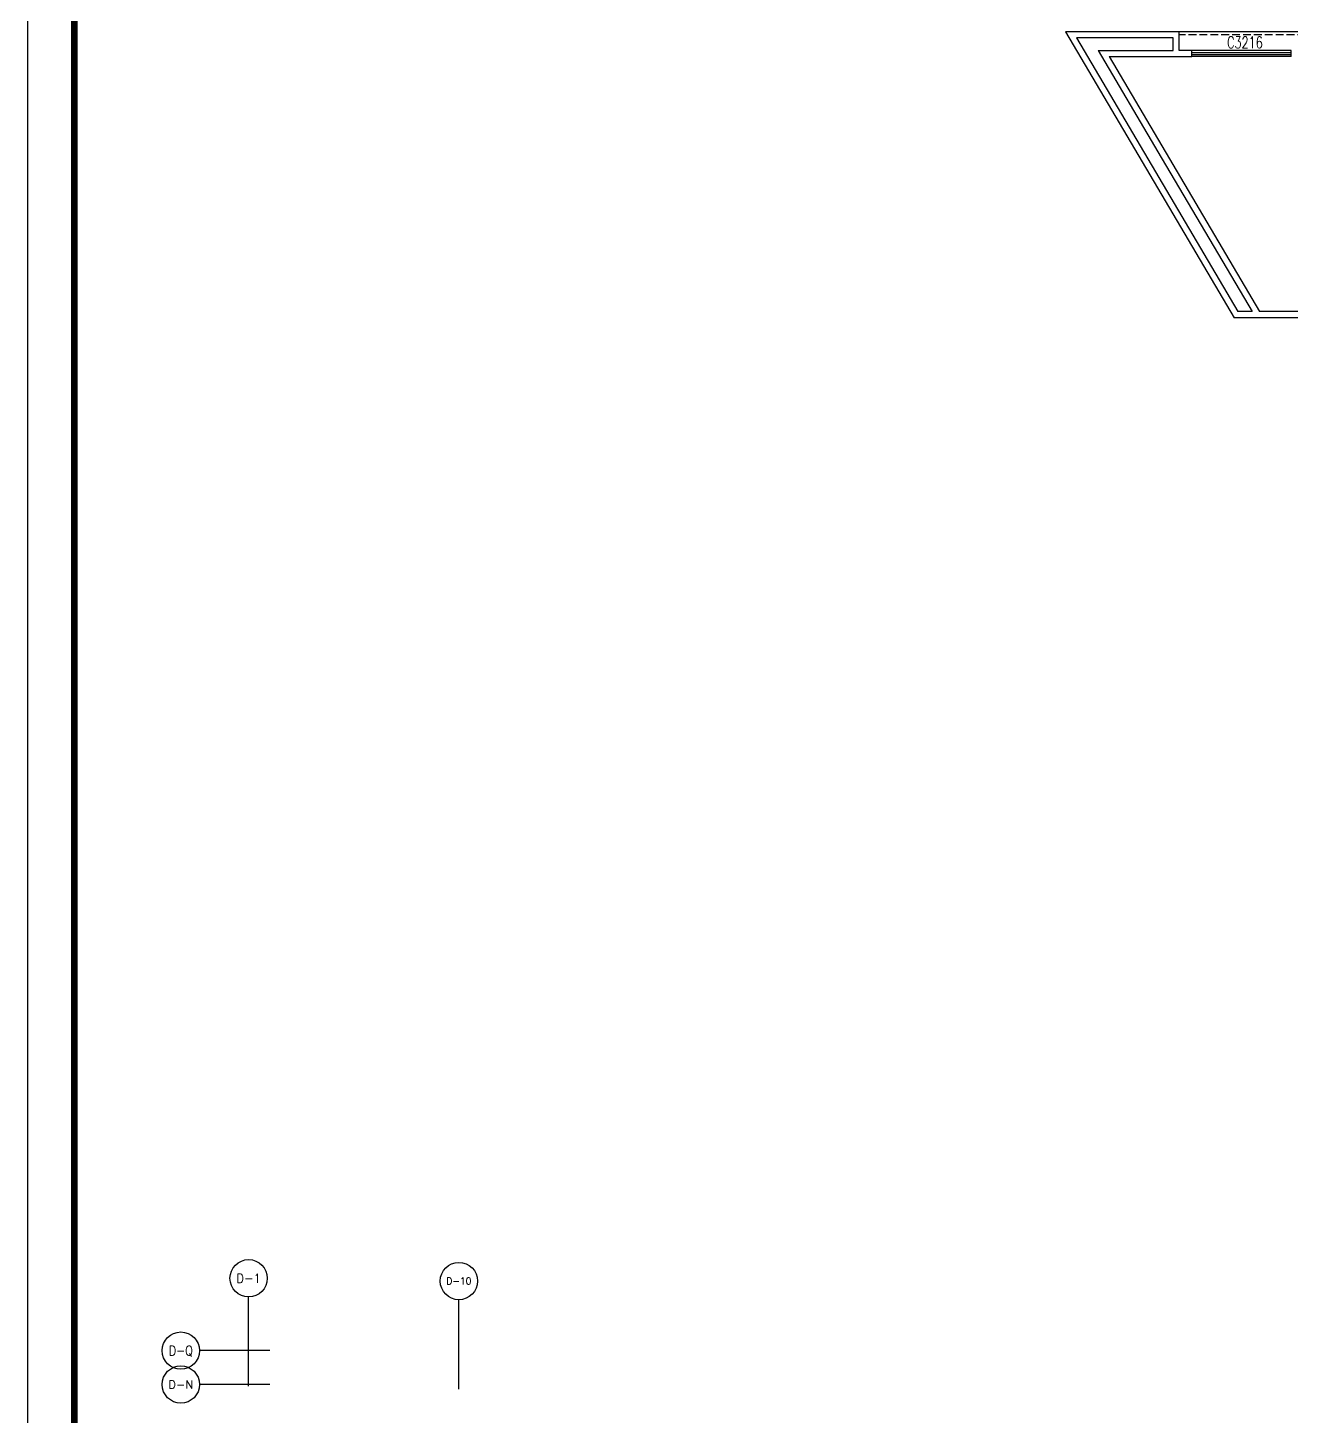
# Model space of a CAD drawing. Extents: x 447078 to 1776277, y 243534 to 519428.
# Drawn here: x 901270 to 941896, y 381917 to 426568 of the extents above; entities that cross this region are included whole.
import ezdxf
from ezdxf.enums import TextEntityAlignment as Align

# ---------------------------------------------------------------- set-up
doc = ezdxf.new("R2010")
doc.units = 0
doc.header["$LTSCALE"] = 1000
doc.header["$MEASUREMENT"] = 0
doc.linetypes.add('AP-02-RETAIL$0$DASH', pattern=[0.35, 0.25, -0.1])
for name, color, linetype in [('$2$G-GRID-IDEN', 103, 'Continuous'), ('$3$G-GRID-DIMS', 123, 'Continuous'), ('A-OVER', 23, 'Continuous'), ('A-WALL', 140, 'Continuous'), ('A-WIND', 2, 'Continuous'), ('A-WIND-IDEN', 4, 'Continuous'), ('G-0-XREF', 2, 'Continuous'), ('图框CCDI_B0GA0+0.00$0$G-BORD', 3, 'Continuous')]:
    doc.layers.add(name, color=color, linetype=linetype)
doc.styles.add('$2$_TCH_AXIS', font='COMPLEX', dxfattribs={"bigfont": 'GBCBIG'})
doc.styles.add('_TCH_WINDOW', font='SIMPLEX', dxfattribs={"height": 3.5, "bigfont": 'GBCBIG'})

# ---------------------------------------------------------------- blocks, each defined once
blk = doc.blocks.new('图框CCDI_B0GA0+0.00')
at = {"layer": '图框CCDI_B0GA0+0.00$0$G-BORD'}
blk.add_lwpolyline([(0, 84100), (118900, 84100), (118900, 0), (0, 0)], close=True, dxfattribs=at)
at = {"layer": '图框CCDI_B0GA0+0.00$0$G-BORD', "const_width": 140}
blk.add_lwpolyline([(3300, 83100), (117900, 83100), (117900, 1000), (3300, 1000)], close=True, dxfattribs=at)
blk = doc.blocks.new('$TCHSYS$WIN2D')
for p, q in [((-0.5, 0.5), (0.5, 0.5)), ((-0.5, 0.5), (-0.5, -0.5)), ((0.5, 0.5), (0.5, -0.5)), ((0.5, 0.167), (-0.5, 0.167)), ((0.5, -0.167), (-0.5, -0.167)), ((-0.5, -0.5), (0.5, -0.5))]:
    blk.add_line(p, q)

msp = doc.modelspace()

# ---------------------------------------------------------------- linework, layer by layer
at = {"layer": '$3$G-GRID-DIMS'}
for p, q in [((908372, 382881.5), (908372, 385753.9)), ((915132, 382791.5), (915132, 385663.9)), ((909054.8, 384027.1), (906792.1, 384027.1)), ((909054.8, 382937.1), (906792.1, 382937.1))]:
    msp.add_line(p, q, dxfattribs=at)
for centre in [(908372, 386353.9), (915132, 386263.9), (906192.1, 384027.1), (906192.1, 382937.1)]:
    msp.add_circle(centre, 600, dxfattribs=at)
at = {"layer": 'A-OVER'}
msp.add_line((972195.6, 426441.4), (938295.9, 426441.4), dxfattribs=at)
at = {"layer": 'A-OVER', "linetype": 'AP-02-RETAIL$0$DASH'}
msp.add_line((972095.6, 426341.4), (938295.9, 426341.4), dxfattribs=at)
at = {"layer": 'A-WALL'}
for p, q in [((934637.9, 426441.4), (940063.1, 417241.4)), ((938295.9, 426441.4), (934637.9, 426441.4)), ((938295.9, 425841.4), (938295.9, 426441.4)), ((934988.1, 426241.4), (940177.3, 417441.4)), ((938095.9, 426241.4), (934988.1, 426241.4)), ((938095.9, 425841.4), (938095.9, 426241.4)), ((935688.3, 425841.4), (937609.4, 422583.5)), ((935688.3, 425841.4), (937695.6, 425841.4)), ((936038.4, 425641.4), (938195.9, 425641.4)), ((936038.4, 425641.4), (940873.9, 417441.4)), ((937695.6, 425841.4), (938095.9, 425841.4)), ((938195.9, 425641.4), (938695.6, 425641.4)), ((938695.6, 425841.4), (938295.9, 425841.4)), ((938695.6, 425641.4), (938695.6, 425841.4)), ((937609.4, 422583.5), (940641.7, 417441.4)), ((940816.7, 417241.4), (940063.1, 417241.4)), ((940641.7, 417441.4), (940177.3, 417441.4)), ((945171.1, 417241.4), (940816.7, 417241.4)), ((945285.4, 417441.4), (940873.9, 417441.4))]:
    msp.add_line(p, q, dxfattribs=at)

# ---------------------------------------------------------------- block references
at = {"layer": 'A-WIND', "xscale": -3200, "yscale": -200, "zscale": -3200, "rotation": 359.9999999999959}
msp.add_blockref('$TCHSYS$WIN2D', (940295.6, 425741.4), dxfattribs=at)
at = {"layer": 'G-0-XREF', "xscale": 1.5, "yscale": 1.5, "zscale": 1.5, "rotation": 270}
msp.add_blockref('图框CCDI_B0GA0+0.00', (901270.2, 519203.4), dxfattribs=at)

# ---------------------------------------------------------------- texts
at = {"layer": '$2$G-GRID-IDEN', "style": '$2$_TCH_AXIS'}
for s, height, p, p2 in [('D-1', 290.39, (907977.9, 386208.7), (908766.1, 386208.7)), ('D-10', 221.02, (914726.8, 386153.4), (915537.2, 386153.4)), ('D-N', 251.23, (905791.4, 382811.5), (906592.9, 382811.5))]:
    msp.add_text(s, height=height, dxfattribs=at).set_placement(p, p2, align=Align.FIT)
at = {"layer": '$2$G-GRID-IDEN', "style": '$2$_TCH_AXIS', "width": 0.807692}
msp.add_text('D-Q', height=316.16, dxfattribs=at).set_placement((905803, 383869), (906581.2, 383869), align=Align.FIT)
at = {"layer": 'A-WIND-IDEN', "style": '_TCH_WINDOW', "width": 0.705882}
msp.add_text('C3216', height=375, rotation=360, dxfattribs=at).set_placement((939834.1, 425909.8))

doc.saveas('drawing.dxf')
